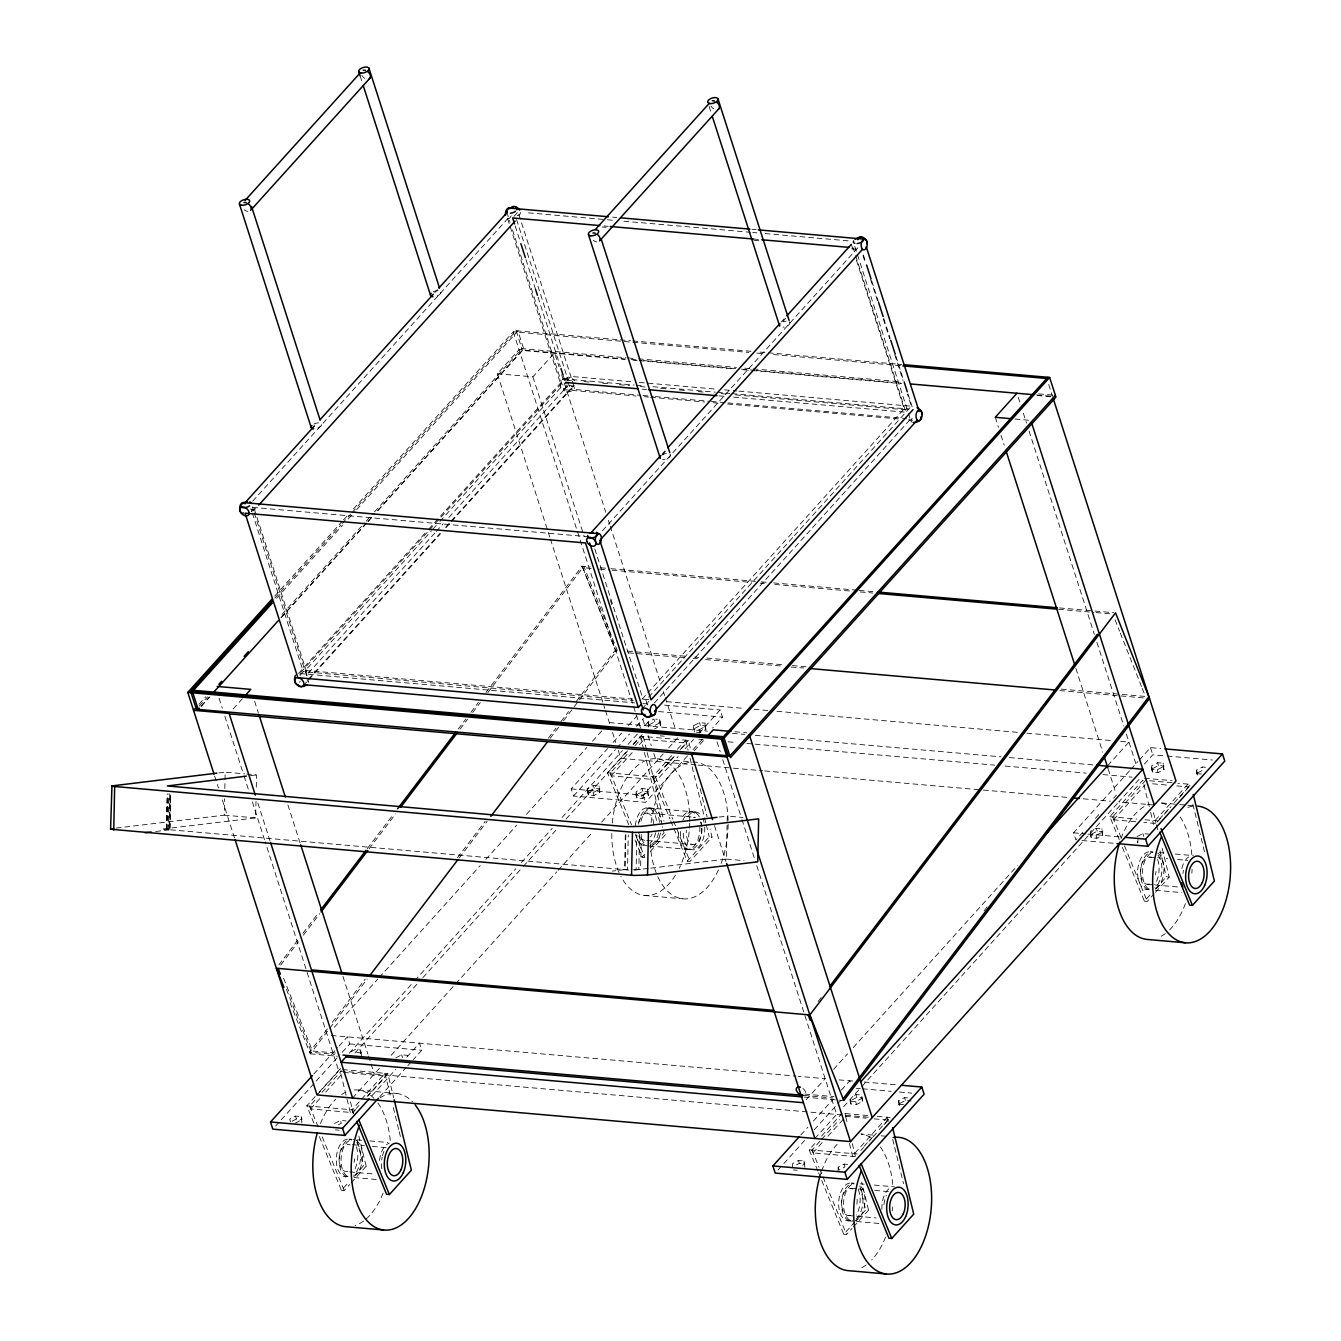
<?xml version="1.0" encoding="UTF-8"?>
<svg xmlns="http://www.w3.org/2000/svg" width="1341" height="1341" viewBox="0 0 1341 1341"><rect width="100%" height="100%" fill="white"/><g stroke="black" fill="none" stroke-linecap="round" stroke-linejoin="round"><path stroke-width="0.75" stroke-dasharray="5 3.75" d="M628.778 869.991L167.491 829.543L166.435 828.973L167.172 794.157M166.586 829.274L167.323 794.459M166.435 828.973L167.793 793.855M167.491 829.543L168.228 794.727M167.055 828.671L168.413 828.369L169.134 793.554M169.821 794.962L169.1 829.777L161.725 829.124L255.645 817.909L255.98 801.532M170.29 795.012L169.569 829.811L155.321 831.521M169.921 828.168L170.558 795.397L169.921 828.168L168.413 828.369M116.131 828.084L224.265 815.16L224.601 798.783M224.819 788.542L225.171 772.165L244.783 773.874M256.282 787.201L256.55 774.914L246.744 774.042M625.325 834.823L624.604 869.638L612.384 871.097M625.828 834.856L625.107 869.672L627.521 869.806L628.259 834.99M633.237 869.823L636.137 869.706L636.874 834.89M636.137 869.706L638.819 869.521L639.556 834.705M641.266 834.521L640.596 869.354L638.819 869.521M650.804 868.13L726.369 859.095L727.275 816.099L742.964 817.474M301.893 1123.004L301.138 1116.6L295.489 1116.114L289.69 1119.165L290.595 1122.015M360.561 1053.59L360.729 1050.037L355.08 1049.55L349.28 1052.601M361.483 1056.423L360.729 1050.037M587.442 792.112L587.609 788.558L593.409 785.491L599.058 785.994L599.813 792.38L593.996 795.448L588.364 794.945L587.442 792.112L593.091 792.598L598.891 789.547L599.058 785.994M588.364 794.945L587.609 788.558M636.003 795.163L636.17 791.609L641.97 788.558L647.619 789.044L648.374 795.448L642.557 798.498L636.908 798.012L636.003 795.163L641.652 795.666L647.452 792.598L647.619 789.044M636.908 798.012L636.17 791.609M648.122 722.061L648.876 728.465L648.122 722.061L653.922 719.011L654.844 721.844L660.493 722.346L660.325 725.9L654.525 728.951M660.325 725.9L659.571 719.497L655.816 719.178M693.666 725.665L693.498 729.219L699.147 729.722L704.947 726.654L705.115 723.117L699.466 722.615L693.666 725.665L694.403 732.069M696.297 732.236L700.052 732.555L705.869 729.504L705.115 723.117M792.514 1167.123L792.682 1163.569L798.482 1160.501L804.131 1161.004L804.885 1167.391M804.131 1161.004L803.963 1164.558L801.063 1166.083M838.058 1170.727L838.209 1167.173L844.009 1164.105L847.78 1164.441M850.915 1104.012L850.177 1097.625L850.915 1104.012L856.564 1104.515L862.38 1101.447L862.531 1097.893L856.882 1097.407L851.082 1100.458M862.38 1101.447L861.626 1095.061L855.977 1094.558L851.619 1096.854M898.721 1100.676L899.476 1107.079L898.721 1100.676L904.538 1097.625L908.293 1097.961M1090.334 834.923L1090.484 831.37L1096.301 828.319L1101.95 828.805L1102.704 835.192L1096.888 838.259L1091.239 837.756L1090.334 834.923L1095.983 835.409L1101.782 832.359L1101.95 828.805M1091.239 837.756L1090.484 831.37M1137.973 839.466L1137.805 843.02L1136.9 840.187M1151.584 769.315L1151.735 765.761L1157.551 762.694L1163.2 763.197L1163.954 769.583L1158.138 772.651L1152.489 772.148L1151.584 769.315L1157.233 769.801L1163.033 766.75L1163.2 763.197M1152.489 772.148L1151.735 765.761M1196.641 770.069L1197.396 776.456L1196.641 770.069L1202.458 767.002L1206.213 767.337M278.878 964.933L297.836 940.007M302.882 933.37L318.052 913.422M367.317 848.618L392.578 815.395M458.27 728.984L465.847 719.027M470.892 712.373L478.469 702.399M486.062 692.442L582.061 566.153L590.107 566.857M280.655 965.084L298.339 941.835M303.401 935.18L319.829 913.573M369.093 848.786L395.612 813.886M460.047 729.152L467.623 719.178M472.669 712.524L480.262 702.567M487.839 692.593L583.838 566.304L617.128 650.234L562.952 721.542M327.321 1028.916L309.637 1052.182L334.647 1054.361M332.384 1022.278L365.221 979.064M457.449 857.771L485.241 821.228M548.402 738.137L555.979 728.18M561.024 721.525L568.601 711.551M576.194 701.594L615.351 650.083L617.128 650.234M289.974 1002.582L310.307 1053.858L367.149 979.081M459.225 857.938L487.169 821.245M550.179 738.304L559.013 726.671M818.161 1001.492L821.966 996.497M984.093 910.941L987.881 905.963M434.685 292.69L437.484 289.606M252.661 501.216L507.652 218.717L511.206 219.036M513.972 216.454L518.045 211.945L574.334 387.264M251.454 511.793L257.053 505.591M251.002 509.446L254.555 509.748L257.355 506.647M274.771 596.041L342.123 521.431M343.531 519.872L347.738 515.212M353.353 508.993L513.285 331.797L748.764 352.415M274.838 598.103L340.782 525.052M342.173 523.493L350.604 514.173M351.996 512.614L516.151 330.758L618.067 339.675M276.615 598.254L342.558 525.203M348.174 518.984L355.181 511.223M356.589 509.664L517.928 330.909L523.677 348.794L376.352 512.011M198.954 704.293L205.743 696.784M549.793 537.138L497.327 373.737L519.034 349.699L628.996 359.321M199.206 706.154L207.62 696.817M281.979 614.446L364.752 522.739M366.16 521.18L373.184 513.402M374.575 511.86L521.9 348.643L626.096 357.762M200.982 706.305L209.397 696.985M280.956 617.698L366.546 522.889M367.937 521.331L374.96 513.569M201.184 706.389L209.598 697.052M281.157 617.782L366.73 522.973M368.138 521.414L372.345 516.754M377.961 510.535L522.47 350.437L624.588 359.371M233.166 708.903L242.671 698.393M497.327 373.737L532.897 376.838L554.604 352.8L559.08 366.747M298.473 673.45L427.36 530.667M428.768 529.108L560.454 383.208L567.578 383.828M300.736 672.511L427.98 531.539M429.371 529.997L566.388 378.196M300.585 674.657L303.301 671.657L633.388 700.538M307.123 675.78L305.413 670.416L431.5 530.734M432.892 529.175L438.507 522.973M439.898 521.414L563.186 384.833M566.79 380.928L570.864 376.419L631.058 381.699M434.853 532.997L307.357 674.238L254.555 509.748M436.261 531.438L443.268 523.677M448.866 517.475L567.947 385.538M308.279 679.367L439.965 533.467M445.581 527.264L449.771 522.604M451.179 521.046L570.26 389.108L640.847 395.293M303.468 685.569L307.659 680.926M309.05 679.384L440.485 533.768M446.084 527.583L450.274 522.923M451.666 521.381L574.702 385.068M662.203 453.929L665.002 450.811M781.283 321.991L784.083 318.89M662.605 454.7L665.404 451.615M782.859 321.488L785.642 318.387M602.444 530.751L858.827 246.71M334.261 1027.323L377.76 979.131M379.168 977.572L480.212 865.615M485.828 859.397L516.704 825.201M526.527 814.305L586.872 747.457M592.487 741.238L602.31 730.342M642.155 699.114L646.362 694.454M647.77 692.911L904.136 408.871L856.43 260.238M648.692 697.102L682.301 659.856M683.709 658.314L699.114 641.233M700.522 639.674L717.334 621.051M718.742 619.508L776.171 555.861M777.579 554.319L792.984 537.238M794.392 535.679L811.204 517.056M812.596 515.514L870.041 451.867M871.449 450.325L911.344 406.222L907.522 394.321M641.903 709.037L648.893 701.293M313.878 1073.957L337.647 1047.623M339.055 1046.081L347.436 1036.777L349.733 1043.935L341.352 1053.238M687.48 755.855L645.524 802.337L573.512 796.034L571.199 788.877L607.557 748.596M613.155 742.394L621.537 733.108M628.527 725.364L636.925 716.06M654.358 702.952L910.74 418.912M275.626 1126.038L279.816 1121.394M281.224 1119.836L314.783 1082.673M316.174 1081.114L339.944 1054.78M573.512 796.034L615.452 749.552M616.843 748.01L629.432 734.063M636.422 726.319L643.412 718.575M349.247 1053.238L413.33 982.232M414.738 980.69L515.782 868.733M521.398 862.514L552.274 828.302M562.097 817.423L622.442 750.558M628.057 744.339L637.88 733.46M644.904 725.682L650.318 719.681M313.878 1123.121L306.804 1105.839L317.8 1093.669M319.175 1092.161L339.759 1069.33L351.074 1115.645M628.694 824.581L607.473 772.734L626.7 751.429M633.572 743.819L640.445 736.226L688.453 740.416L690.414 748.479M317.029 1094.927L340.882 1068.492M354.912 1052.953L417.319 983.808M422.935 977.589L521.867 867.979M523.258 866.437L558.342 827.565M566.086 818.999L627.605 750.843M633.019 744.825L642.523 734.315M355.667 1109.594L352.918 1112.644L310.542 1108.94L309.637 1106.09L316.493 1098.48M321.991 1092.395L341.217 1071.107M674.188 756.71L653.587 779.523L611.211 775.819L610.306 772.986L629.532 751.681M635.031 745.596L643.261 736.46L644.166 739.31L638.685 745.395M310.542 1108.94L320.164 1098.279M325.645 1092.194L342.123 1073.94M611.211 775.819L633.187 751.48M352.582 1098.028L379.905 1067.771M391.136 1055.333L454.281 985.367M455.689 983.808L556.733 871.851M558.141 870.309L593.225 831.437M601.656 822.1L663.175 753.944M668.589 747.943L678.093 737.416M352.918 1112.644L351.996 1109.795L360.243 1100.676M361.617 1099.151L384.968 1073.286L385.873 1076.119L368.021 1095.899M653.587 779.523L652.681 776.69L671.891 755.385M677.389 749.301L685.637 740.182L686.542 743.015L681.044 749.099M356.203 1108.521L358.952 1105.487M367.183 1096.351L387.784 1073.538L393.684 1097.692M607.473 772.734L655.498 776.942L674.724 755.637M680.222 749.552L688.453 740.416M371.926 1095.748L395.696 1069.414M406.876 1057.026L419.465 1043.08L421.761 1050.238L413.363 1059.541M571.199 788.877L643.227 795.179L678.194 756.441M685.184 748.697L693.565 739.411M699.164 733.209L720.134 709.976L722.43 717.133L712.641 727.979M379.805 1096.72L406.373 1067.285M407.781 1065.726L411.972 1061.083M693.062 749.653L702.852 738.824M694.169 750.859L703.656 740.349M319.376 1136.565L341.385 1190.322L348.241 1182.728M353.739 1176.644L363.344 1165.983L366.177 1166.234L358.801 1136.028M634.98 839.935L642.054 857.217L644.803 854.167M650.284 848.082L664.03 832.878L662.555 826.827M341.385 1190.322L344.201 1190.573L349.699 1184.489M351.074 1182.963L366.177 1166.234M650.368 851.384L666.846 833.13M673.886 828.537L687.246 861.173L709.221 836.834L712.037 837.069L710.076 829.023M687.246 861.173L690.062 861.425L712.037 837.069M806.176 1099.704L825.151 1078.667L798.079 1076.303M833.582 1069.347L847.613 1053.791M853.228 1047.572L1017.433 865.649M800.862 1134.955L807.852 1127.211M813.451 1121.009L833.012 1099.335M841.41 1090.032L849.792 1080.745L850.948 1084.316M1082.858 832.241L1075.868 839.986L1073.571 832.828L1129.491 770.874M1130.899 769.315L1137.889 761.571M1139.28 760.029L1150.477 747.624L1160.753 748.529M777.998 1170.006L804.55 1140.571M814.339 1129.725L840.908 1100.291M1095.446 818.295L1099.637 813.652M1113.617 798.163L1116.416 795.062M1144.376 764.085L1152.774 754.782L1165.111 755.871M814.942 1138.492L836.65 1114.455L755.385 861.358M843.657 1106.677L860.503 1088.02M861.911 1086.461L1117.338 803.477M1139.079 779.389L1118.746 801.918L1154.299 805.036M817.809 1170.928L809.176 1149.807L816.032 1142.197M821.53 1136.112L842.131 1113.281M1119.266 839.734L1109.845 816.686L1142.8 780.177L1150.176 810.383M884.105 1124.646L888.228 1120.087L887.323 1117.237L854.368 1153.763L855.273 1156.596L812.897 1152.891L811.992 1150.058L820.239 1140.923M821.597 1139.397L839.449 1119.618M1135.777 821.715L1113.583 819.787L1112.661 816.937L1145.616 780.428M812.897 1152.891L822.519 1142.247M828.017 1136.162L845.869 1116.382L866.035 1118.143M1113.583 819.787L1145.164 784.787M864.057 1146.404L872.287 1137.269M879.16 1129.658L888.765 1119.014M1159.227 819.368L1168.849 808.724M1174.33 802.639L1185.327 790.469M1186.701 788.944L1190.808 784.384L1177.901 783.245M860.771 1150.511L863.52 1147.477M869.002 1141.392L871.751 1138.341M873.125 1136.816L877.249 1132.257M1157.317 821.966L1162.815 815.881M1164.189 814.356L1171.045 806.746M1179.292 797.627L1188.897 786.966L1187.992 784.133L1155.037 820.642L1155.942 823.491L1143.839 822.435M821.748 1180.533L843.74 1234.29L854.72 1222.12M856.094 1220.595L865.716 1209.951L868.532 1210.185L861.66 1182.008M1122.417 847.411L1144.409 901.169L1149.908 895.084M1155.406 888.999L1166.385 876.83L1169.201 877.081L1161.842 846.875M843.74 1234.29L846.557 1234.541L852.055 1228.457M853.429 1226.931L868.532 1210.185M1144.409 901.169L1147.242 901.42L1154.098 893.81M1155.473 892.301L1169.201 877.081M649.027 724.911L654.844 721.844M659.42 723.05L653.603 726.118L647.954 725.615M694.571 728.515L700.371 725.447L706.02 725.95M588.515 791.391L594.331 788.34L599.963 788.826M637.076 794.459L642.875 791.391L648.524 791.894M395.846 1057.865L401.646 1054.814L407.295 1055.3L408.2 1058.15M292.053 1121.244L296.411 1118.947L302.06 1119.45L301.138 1116.6M295.171 1123.222L300.987 1120.154M334.596 1123.473L340.396 1120.422L346.045 1120.908M338.401 1124.797L341.301 1123.255L340.396 1120.422M1152.657 768.594L1158.456 765.543L1164.105 766.029M1197.563 772.902L1203.363 769.851L1202.458 767.002M1091.406 834.203L1097.206 831.152L1102.855 831.655M1137.067 836.633L1142.867 833.582L1148.516 834.068M850.01 1101.179L855.659 1101.665L861.458 1098.614M899.643 1103.526L905.443 1100.458L911.092 1100.961M796.487 1164.876L799.387 1163.351L805.036 1163.837M218.918 772.902L225.171 772.165M250.415 775.634L256.55 774.914M719.094 817.071L727.275 816.099M634.477 870.074L648.759 868.365M612.653 217.125L616.81 217.493M751.999 229.328L756.156 229.68M528.421 212.85L605.244 219.572M607.322 219.756L615.62 220.477M623.934 221.198L750.574 232.295M752.653 232.462L756.793 232.831M765.108 233.552L814.926 237.927M817.004 238.095L850.228 241.011M603.97 225.942L608.127 226.311M753.441 239.016L761.755 239.754M602.025 226.964L606.182 227.333M753.86 240.257L760.096 240.793M851.602 248.806L857.838 249.359M620.162 339.86L630.588 340.765M632.684 340.949L751.597 351.359M759.945 352.08L766.197 352.633M768.292 352.817L901.822 364.501M756.777 353.102L763.364 353.689M773.472 354.56L902.811 365.892M627.99 357.93L636.506 358.667M638.417 358.835L736.544 367.434M744.825 368.155L751.128 368.708M753.173 368.876L901.303 381.85M1038.705 393.868L1053.607 395.176M631.075 359.489L641.518 360.411M643.596 360.595L739.562 368.993M741.657 369.177L754.178 370.267M756.257 370.451L902.309 383.224M1036.71 394.992L1050.539 396.198M632.918 360.092L637.092 360.461M639.171 360.645L735.036 369.026M743.367 369.764L901.739 383.627M1037.196 395.478L1051.78 396.752M639.372 382.42L716.178 389.141M724.492 389.862L736.947 390.952M739.025 391.136L911.344 406.222M563.505 378.866L634.226 385.051M636.305 385.236L644.619 385.973M652.933 386.694L715.34 392.159M717.418 392.343L729.89 393.433M731.968 393.617L908.762 409.072M1015.003 419.029L1028.849 420.236M567.394 380.174L571.551 380.542M584.005 381.632L590.224 382.168M602.679 383.258L608.915 383.811M619.291 384.716L629.667 385.621M640.059 386.526L646.278 387.08M660.811 388.354L667.047 388.89M679.501 389.98L685.72 390.533M698.192 391.622L704.411 392.159M721.022 393.617L727.241 394.153M735.555 394.891L907.874 409.96M642.255 389.158L646.396 389.51M719.061 395.88L725.297 396.416M733.594 397.154L905.913 412.223L853.094 247.75M642.926 395.478L653.302 396.383M655.38 396.567L709.355 401.294M711.434 401.462L725.967 402.736M728.046 402.92L906.583 418.543M563.287 389.628L636.07 395.997M644.401 396.718L648.558 397.087M650.636 397.271L704.712 401.998M713.026 402.719L719.262 403.272M727.593 403.993L900.213 419.096M908.544 419.834L912.701 420.202M588.883 536.786L250.482 507.183L251.756 511.139M600.533 567.763L608.881 568.5M610.96 568.685L759.09 581.642M761.185 581.826L771.611 582.732M773.707 582.916L857.15 590.224M859.246 590.409L873.846 591.683M1059.524 607.926L1092.915 610.859M1094.994 611.043L1113.768 612.686M591.163 568.383L582.815 567.645L616.106 651.575M599.511 569.104L609.954 570.026M612.032 570.21L751.815 582.43M760.163 583.167L764.336 583.536M774.763 584.441L851.954 591.197M860.302 591.934L872.823 593.024M1058.502 609.267L1093.971 612.384M1096.066 612.552L1112.745 614.027M627.554 651.139L686.206 656.285M694.537 657.006L698.711 657.375M706.841 658.079L784.15 664.851M792.38 665.572L807.064 666.863M1061.318 689.106L1147.058 696.599M628.527 652.849L684.782 657.777M693.113 658.498L697.471 658.699M705.617 659.604L783.01 666.175M791.073 667.08L803.879 668.002M1059.893 690.598L1145.331 698.074M643.931 699.264L649.279 699.734M666.594 701.645L743.652 708.383M754.078 709.305L768.644 710.579M776.975 711.3L1018.573 732.437M1026.904 733.175L1112.292 740.651M1120.623 741.372L1128.954 742.093L1107.247 766.147L1116.181 793.973M305.413 670.416L633.421 699.13M664.566 705.115L720.134 709.976M299.764 673.551L634.628 702.852M642.942 703.572L649.178 704.126M658.632 711.551L722.43 717.133M1167.173 756.039L1212.448 760.012M734.885 731.733L746.753 732.773M1196.49 773.623L1202.123 774.109M609.334 722.564L707.378 731.147M732.37 733.343L744.875 734.432M755.285 735.337L1001.04 756.844M1009.371 757.581L1092.68 764.873M660.308 735.874L664.248 736.209M698.912 739.243L703.07 739.612M728.062 741.791L736.393 742.528M746.82 743.434L753.055 743.987M755.151 744.171L994.653 765.124M1005.063 766.029L1086.294 773.137M1102.956 774.595L1132.106 777.143M1144.393 778.233L1172.051 780.646M1149.656 780.78L1175.889 783.077M644.166 739.31L686.542 743.015M1152.59 783.798L1166.704 785.038M1176.795 785.91L1188.897 786.966M657.107 758.822L691.453 761.822M1161.608 802.957L1177.767 804.382M1179.795 804.55L1185.863 805.086M1187.875 805.254L1193.943 805.79M695.962 764.923L620.816 758.352L618.268 750.373M698.041 765.108L731.365 768.024M733.443 768.209L762.61 770.757M764.688 770.941L981.277 789.899M983.372 790.067L1068.76 797.543M1083.327 798.817L1110.415 801.197M1109.845 816.686L1136.883 819.066M1144.946 819.77L1157.853 820.893M1073.571 832.828L1085.908 833.901M1087.97 834.085L1120.892 836.968M1082.036 840.522L1114.958 843.405M647.753 807.869L695.761 812.076M1150.109 851.82L1152.925 852.071A18.925 10.661 -85 0 0 1140.571 869.806A18.925 10.661 -85 0 0 1149.421 889.77L1146.605 889.519M1159.026 852.608L1165.078 853.127M1175.185 854.016L1193.373 855.608M638.919 822.419A13.661 7.711 -85 0 1 647.267 813.099L695.275 817.306A13.661 7.711 -85 0 0 693.247 817.557M1149.623 857.067L1155.624 857.586M1157.618 857.754L1167.625 858.642M1177.633 859.514L1187.64 860.386M646.731 840.489L692.744 844.528M1147.091 884.272L1153.092 884.809M1155.087 884.976L1179.091 887.088M648.994 845.97L692.258 849.758M1155.506 890.29L1181.79 892.586M224.265 815.16L255.645 817.909M726.369 859.095L744.02 860.654M642.054 857.217L644.87 857.469L635.45 834.42M644.384 895.436L682.77 898.805M331.193 1035.453L796.001 1076.119M838.98 1079.891L853.915 1081.097M864.207 1082.003L897.129 1084.886M349.733 1043.935L421.761 1050.238M856.212 1088.255L860.319 1088.624M862.38 1088.791L891.195 1091.323M899.425 1092.043L911.779 1093.116M361.634 1052.886L355.985 1052.383L355.08 1049.55M335.384 1053.003L312.436 1050.992L282.934 976.6M804.818 1094.088L834.018 1096.636M803.795 1095.413L832.996 1097.977M898.571 1104.23L904.22 1104.733M310.307 1053.858L337.396 1056.222M804.198 1097.072L843.791 1100.542M342.592 1069.582L387.784 1073.538M846.909 1121.596L844.947 1113.533L869.169 1115.662M877.232 1116.366L890.139 1117.489M868.264 1117.221L338.72 1070.889L265.149 841.712M343.497 1072.414L385.873 1076.119M874.114 1118.847L888.228 1120.087M358.433 1090.065L396.819 1093.418M873.041 1135.089L860.905 1134.033A68.609 38.671 -85 0 1 870.627 1137.537M881.121 1135.81L887.172 1136.33M306.804 1105.839L354.829 1110.046M809.176 1149.807L857.184 1153.998M335.334 1129.876L339.105 1130.195M793.419 1169.955L797.191 1170.291M348.861 1139.096L351.694 1139.347A18.925 10.661 -85 0 0 339.256 1156.914A18.925 10.661 -85 0 0 348.023 1177.012L345.19 1176.761M357.661 1139.867L361.701 1140.219M369.781 1140.923L387.968 1142.515M851.217 1183.047L854.049 1183.298A18.925 10.661 -85 0 0 841.477 1203.346A18.925 10.661 -85 0 0 853.178 1220.645M860.134 1183.835L864.174 1184.187M874.282 1185.075L894.497 1186.835M352.348 1144.678L364.366 1145.717M372.362 1146.421L386.359 1147.645M850.714 1188.277L856.715 1188.813M858.726 1188.981L864.727 1189.501M874.718 1190.389L888.731 1191.613M349.699 1171.883L375.715 1174.163M848.065 1215.482L876.075 1217.946M353.99 1177.532L376.218 1179.477M847.562 1220.729L852.423 1221.148M856.48 1221.5L880.719 1223.629M1112.661 816.937L1121.311 838.058M1124.445 845.735L1147.242 901.42M811.992 1150.058L819.066 1167.324M819.854 1169.251L822.201 1175.018M822.988 1176.929L846.557 1234.541M818.597 1172.839L820.96 1178.605M655.498 776.942L672.78 819.183M673.568 821.094L690.062 861.425M652.681 776.69L669.964 818.932M670.751 820.843L673.098 826.609M610.306 772.986L631.51 824.816M351.996 1109.795L353.571 1113.633M309.637 1106.09L319.057 1129.139M322.209 1136.816L344.201 1190.573M1115.025 619.743L1119.567 631.192M1120.322 633.086L1141.493 686.508M1142.247 688.402L1144.527 694.135M582.061 566.153L616.022 651.76M286.454 989.39L311.414 1052.333M1048.696 384.448L1052.534 396.416M1163.033 766.75L1163.954 769.583M1157.551 762.694L1158.456 765.543M1150.477 747.624L1152.774 754.782M1157.233 769.801L1158.138 772.651M1018.238 397.238L1020.149 403.222M1023.351 413.196L1026.552 423.153M1029.1 431.131L1094.373 634.394M1096.938 642.373L1123.808 726.068M1126.356 734.03L1136.615 765.946M1142.867 833.582L1143.772 836.415M995.257 417.302L998.458 427.259M1001.006 435.238L1004.208 445.195M1075.868 668.405L1102.738 752.1M1101.782 832.359L1102.704 835.192M1096.301 828.319L1097.206 831.152M1095.983 835.409L1096.888 838.259M863.403 255.075L865.951 263.004M871.684 280.839L878.673 302.63M883.769 318.488L890.122 338.301M895.855 356.136L903.499 379.922M907.941 393.785L912.4 407.664M862.984 255.611L865.532 263.54M870.611 279.381L877.617 301.189M883.333 319.024L889.703 338.837M894.799 354.695L903.063 380.458M854.82 246.375L907.79 411.352M908.427 413.346L910.975 421.292M851.334 244.38L853.882 252.309M709.087 106.408L710.998 112.342M904.538 1097.625L905.443 1100.458M855.977 1094.558L856.882 1097.407M855.659 1101.665L856.564 1104.515M844.947 1113.533L845.869 1116.382M716.999 741.791L720.201 751.748M722.749 759.727L741.305 817.524M741.942 819.502L754.748 859.363M704.947 726.654L705.869 729.504M844.009 1164.105L844.931 1166.955L839.114 1170.006L838.209 1167.173M699.466 722.615L700.371 725.447M699.147 729.722L700.052 732.555M714.485 825.62L726.001 861.492M516.536 219.505L568.081 380.023M567.964 381.967L570.26 389.108M515.162 225.875L520.258 241.732M525.99 259.567L535.528 289.287M538.076 297.216L560.337 366.579M562.885 374.508L564.796 380.458M561.644 374.726L605.78 512.228M608.345 520.207L609.619 524.18M610.256 526.175L660.811 683.608M663.376 691.587L664.65 695.577M665.287 697.571L675.529 729.47M506.781 212.062L509.966 222.003M512.513 229.948L564.209 390.952M507.652 218.717L509.563 224.668M510.2 226.646L560.454 383.208M659.571 719.497L660.493 722.346M798.482 1160.501L799.387 1163.351M645.876 700.22L647.602 705.584M594.784 548.855L643.127 699.466M610.339 600.03L612.25 605.981M532.897 376.838L584.089 536.266M642.942 719.614L645.507 727.576M648.072 735.555L651.273 745.562M653.821 753.491L656.386 761.47M516.151 330.758L522.47 350.437M513.285 331.797L641.886 732.32M647.452 792.598L648.374 795.448M641.97 788.558L642.875 791.391M643.227 795.179L645.524 802.337M641.652 795.666L642.557 798.498M550.447 539.132L604.825 708.534M605.462 710.529L609.937 724.475M612.502 732.437L615.72 742.445M598.891 789.547L599.813 792.38M593.409 785.491L594.331 788.34M593.091 792.598L593.996 795.448M360.109 75.867L362.003 81.801M252.359 506.831L253.633 510.82M254.27 512.798L308.514 681.764M252.393 513.117L303.301 671.657M401.646 1054.814L402.551 1057.647M254.639 701.326L258.478 713.295M287.913 804.952L300.066 842.818M342.944 976.349L367.903 1054.11M368.54 1056.105L370.468 1062.072M371.105 1064.05L374.29 1073.99M257.891 803.091L270.044 840.958M219.069 698.225L222.271 708.182M224.835 716.161L243.391 773.941M244.028 775.936L249.141 791.877M252.343 801.851L264.495 839.717M214.644 776.07L218.499 788.055M222.321 799.974L234.491 837.874M295.489 1116.114L296.411 1118.947M1192.903 804.265L1205.19 854.603M1153.478 812.646L1155.942 822.704M1156.428 824.732L1157.903 830.766M1150.662 812.395L1153.612 824.48M1159.999 850.663L1166.385 876.83M887.323 1117.237L888.295 1121.277M892.72 1139.397L894.196 1145.432M894.698 1147.443L903.532 1183.701M852.323 1143.739L855.273 1155.825M849.49 1143.487L853.429 1159.596M859.816 1185.779L865.716 1209.951M700.253 788.743L707.126 816.937M685.637 740.182L688.084 750.239M690.062 758.302L705.785 822.737M706.271 824.749L709.221 836.834M643.261 736.46L646.697 750.558M647.2 752.569L663.896 821.044M640.445 736.226L643.881 750.323M644.367 752.335L662.052 824.816M384.968 1073.286L390.851 1097.458M393.315 1107.515L398.713 1129.675M399.216 1131.687L400.691 1137.721M350.454 1101.799L353.404 1113.885M356.957 1139.816L363.344 1165.983M802.924 1088.439A5.398 3.336 37.3 0 1 804.617 1094.96M789.246 321.806A5.398 2.665 -17.8 0 1 788.726 324.991A5.398 2.665 -17.8 0 1 783.211 327.204M783.446 321.806A5.398 2.665 -17.8 0 1 786.144 321.203M313.844 424.058A5.398 2.665 -17.8 0 1 321.404 424.041A5.398 2.665 -17.8 0 1 316.208 428.684M713.848 108.906A5.398 3.57 42.1 0 1 710.898 106.006M596.913 241.916A5.398 3.57 42.1 0 1 593.342 240.324M669.897 454.029A5.398 2.665 -17.8 0 1 668.924 457.583A5.398 2.665 -17.8 0 1 662.622 459.443M661.733 455.286A5.398 2.665 -17.8 0 1 666.795 453.426M364.853 78.365A5.398 3.57 42.1 0 1 361.919 75.465M247.917 211.375A5.398 3.57 42.1 0 1 244.364 209.799M566.321 385.286A5.398 3.051 -85 0 1 561.996 389.276A5.398 3.051 -85 0 1 560.94 381.464A5.398 3.051 -85 0 1 565.634 380.19M511.139 215.767A5.398 3.051 -85 0 1 506.295 217.46M520.409 212.465A5.398 3.57 42.1 0 1 514.776 214.61M574.015 385.688A5.398 3.57 42.1 0 1 569.573 385.303M565.885 380.09A5.398 3.57 42.1 0 1 569.12 377.156A5.398 3.57 42.1 0 1 574.468 380.844M912.266 422.247A5.398 2.665 -17.8 0 1 913.539 417.604M307.223 680.809A5.398 2.665 -17.8 0 1 308.665 682.435M299.814 674.691A5.398 3.051 -85 0 1 300.283 675.747M300.166 681.111A5.398 3.051 -85 0 1 299.663 682.284M433.193 291.835A5.398 2.665 -17.8 0 1 440.753 291.818A5.398 2.665 -17.8 0 1 435.557 296.462M682.871 820.273A18.925 10.661 -85 0 1 699.935 818.127M701.242 822.217A18.925 10.661 -85 0 1 701.879 826.861M701.93 828.487A18.925 10.661 -85 0 1 690.833 849.49A18.925 10.661 -85 0 1 680.457 831.185M687.749 816.803A18.925 10.661 -85 0 1 700.84 815.144M702.751 818.379A18.925 10.661 -85 0 1 704.075 822.452M704.712 827.112A18.925 10.661 -85 0 1 693.649 849.741A18.925 10.661 -85 0 1 683.407 829.794M640.948 821.178A18.925 10.661 -85 0 1 652.028 808.254A18.925 10.661 -85 0 1 661.314 821.731M660.543 833.079A18.925 10.661 -85 0 1 651.793 845.618M643.915 842.886A18.925 10.661 -85 0 1 640.68 835.577M638.4 824.212A18.925 10.661 -85 0 1 649.631 808.087A18.925 10.661 -85 0 1 659.521 823.156M658.615 832.912A18.925 10.661 -85 0 1 649.865 845.45M647.066 845.802A18.925 10.661 -85 0 1 638.752 835.409M635.383 825.603A18.925 10.661 -85 0 1 646.345 807.885A18.925 10.661 -85 0 1 656.688 822.905M655.783 832.66A18.925 10.661 -85 0 1 649.782 843.59M644.233 845.551A18.925 10.661 -85 0 1 635.919 835.175M651.106 822.502A68.609 38.671 -85 0 1 705.752 765.879A68.609 38.671 -85 0 1 719.966 866.487M718.441 869.974A68.609 38.671 -85 0 1 677.205 897.464A68.609 38.671 -85 0 1 650.351 844.26M612.284 823.089A68.609 38.671 -85 0 1 654.291 758.704A68.609 38.671 -85 0 1 689.71 821.228M689.676 823.223A68.609 38.671 -85 0 1 679.183 868.432M675.445 875.22A68.609 38.671 -85 0 1 620.833 876.26M619.056 872.572A68.609 38.671 -85 0 1 611.764 833.029M682.871 816.367A18.925 10.661 -85 0 1 695.962 814.725M699.834 826.693A18.925 10.661 -85 0 1 689.24 849.239A18.925 10.661 -85 0 1 678.412 831.018M700.32 821.865A13.661 7.711 -85 0 1 701.276 824.799M701.729 828.168A13.661 7.711 -85 0 1 693.75 844.512A13.661 7.711 -85 0 1 686.341 830.113M647.267 813.099A13.661 7.711 -85 0 1 653.721 823.961M651.994 834.219A13.661 7.711 -85 0 1 650.519 836.901M644.719 840.321A13.661 7.711 -85 0 1 638.718 832.811M356.287 1140.47A18.925 10.661 -85 0 1 362.523 1157.132A18.925 10.661 -85 0 1 355.482 1175.286M347.269 1176.208A18.925 10.661 -85 0 1 341.519 1154.635A18.925 10.661 -85 0 1 353.622 1139.515M356.74 1142.498A18.925 10.661 -85 0 1 353.571 1175.118M348.006 1176.443A18.925 10.661 -85 0 1 336.44 1156.68A18.925 10.661 -85 0 1 351.543 1140.051M356.32 1146.773A18.925 10.661 -85 0 1 353.974 1170.995M381.85 1168.715A18.925 10.661 -85 0 1 382.101 1157.367M382.47 1155.791A18.925 10.661 -85 0 1 383.962 1151.383M379.956 1097.91A68.609 38.671 -85 0 1 412.441 1101.749M354.376 1089.965A68.609 38.671 -85 0 1 374.038 1098.396M377.827 1102.939A68.609 38.671 -85 0 1 390.332 1141.208M383.107 1193.071A68.609 38.671 -85 0 1 365.221 1219.757M363.629 1220.997A68.609 38.671 -85 0 1 355.298 1225.473M320.449 1123.624A68.609 38.671 -85 0 1 335.652 1099.352M341.569 1094.541A68.609 38.671 -85 0 1 348.258 1091.222M347.738 1171.296A13.661 7.711 -85 0 1 339.374 1157.015A13.661 7.711 -85 0 1 350.286 1145.03M354.678 1158.842A13.661 7.711 -85 0 1 354.074 1162.329M379.57 1160.451A18.925 10.661 -85 0 1 389.208 1143.186M861.006 1189.702A18.925 10.661 -85 0 1 855.927 1219.07M850.362 1220.411A18.925 10.661 -85 0 1 838.795 1200.631A18.925 10.661 -85 0 1 853.899 1184.019M858.173 1189.45A18.925 10.661 -85 0 1 856.329 1214.963M881.942 1209.331A18.925 10.661 -85 0 1 888.949 1188.729M883.987 1204.587A18.925 10.661 -85 0 1 886.317 1195.334M880.316 1146.907A68.609 38.671 -85 0 1 892.972 1187.103M892.67 1206.866A68.609 38.671 -85 0 1 892.218 1210.806M885.596 1237.039A68.609 38.671 -85 0 1 871.717 1259.953M866.118 1264.965A68.609 38.671 -85 0 1 859.464 1268.804M819.887 1176.526A68.609 38.671 -85 0 1 821.027 1172.872M821.631 1171.079A68.609 38.671 -85 0 1 838.125 1143.32M861.157 1186.634A18.925 10.661 -85 0 1 864.526 1206.012A18.925 10.661 -85 0 1 855.24 1220.83M849.758 1220.176A18.925 10.661 -85 0 1 843.673 1201.05A18.925 10.661 -85 0 1 853.295 1183.785M850.093 1215.264A13.661 7.711 -85 0 1 841.746 1200.983A13.661 7.711 -85 0 1 852.658 1188.981M857.134 1199.24A13.661 7.711 -85 0 1 856.446 1206.28M1158.004 855.156A18.925 10.661 -85 0 1 1154.953 887.792M1181.823 868.499A18.925 10.661 -85 0 1 1190.573 855.96M1161.574 803.091A68.609 38.671 -85 0 1 1169.318 806.159M1180.13 816.92A68.609 38.671 -85 0 1 1192.015 857.318M1192.082 869.186A68.609 38.671 -85 0 1 1191.847 873.175M1185.377 903.65A68.609 38.671 -85 0 1 1169.62 929.833M1165.346 933.554A68.609 38.671 -85 0 1 1158.708 937.46M1121.059 838.544A68.609 38.671 -85 0 1 1149.421 804.064M1187.808 807.433A68.609 38.671 -85 0 1 1197.982 806.142M1182.93 873.511A18.925 10.661 -85 0 1 1183.399 870.242M1149.405 889.167A18.925 10.661 -85 0 1 1137.738 869.555A18.925 10.661 -85 0 1 1152.791 852.759M1157.601 859.413A18.925 10.661 -85 0 1 1154.618 884.792M1157.669 853.178A18.925 10.661 -85 0 1 1163.837 872.22A18.925 10.661 -85 0 1 1154.283 889.586M1148.784 889.016A18.925 10.661 -85 0 1 1142.616 869.974A18.925 10.661 -85 0 1 1152.17 852.608M1149.12 884.021A13.661 7.711 -85 0 1 1140.688 869.856A13.661 7.711 -85 0 1 1151.567 857.737M1156.009 871.482A13.661 7.711 -85 0 1 1155.422 874.969M566.556 392.108A5.398 2.665 -17.8 0 0 574.484 387.935A5.398 2.665 -17.8 0 0 566.774 387.264A5.398 2.665 -17.8 0 0 566.556 392.108"/><path stroke-width="1.5" d="M111.487 786.212L634.762 832.443L648.441 832.007L758.654 818.848L757.749 861.844L647.535 875.019L633.857 875.438L110.582 829.224L111.94 785.91L216.84 773.154M113.75 829.995L114.656 786.983M631.544 875.304L632.449 832.292M647.535 875.019L648.441 832.007M320.566 910.103L366.043 850.278M397.623 808.74L455.739 732.32M321.086 911.914L367.82 850.445M400.674 807.232L457.516 732.471M369.529 975.896L457.952 859.598M490.806 816.384L547.648 741.623M829.543 986.54L1097.34 634.276M809.847 1014.936L1115.544 612.837L1149.505 698.443L843.791 1100.542L809.847 1014.936L276.363 968.252L283.923 987.328M843.12 1098.866L1148.835 696.767M245.101 200.396L360.293 72.783M252.024 208.81L369.999 78.113M244.531 503.361L314.448 425.918M320.046 419.716L433.294 294.249M438.876 288.047L507.401 212.146M258.763 505.104L515.145 221.047M595.471 229.395L709.272 103.324M214.024 774.109L187.79 692.409L271.972 599.159M1055.384 395.327L729.89 755.938L196.406 709.255L190.657 691.369L272.022 601.221M272.407 602.93L192.434 691.52L198.183 709.406L199.256 708.216M718.977 108.655L599.628 240.877A5.398 3.57 42.1 0 0 597.6 234.558M196.255 707.294L193.54 710.311L229.11 713.412L255.343 795.129M218.851 684.379L221.651 681.278M244.096 656.403L248.303 651.743M213.605 692.308L278.157 620.816M245.369 695.392L250.801 689.375L217.208 686.441M590.744 533.081L660.795 455.471M667.801 447.71L779.892 323.55M786.882 315.789L851.334 244.38M599.628 540.574L862.481 249.359M638.35 707.461L585.531 542.971L245.051 513.184L297.87 677.674L638.35 707.461L641.065 704.461M913.037 409.642L651.055 699.885L600.148 541.362M378.413 1098.262L344.855 1135.441L272.826 1129.139L270.53 1121.981L312.487 1075.516M654.425 711.266L917.278 420.051M346.531 1056.239L341.1 1062.256L803.46 1102.721M270.53 1121.981L342.558 1128.284L369.127 1098.849M707.73 735.84L713.161 729.839L730.946 731.381M1016.947 393.265L995.257 417.302L1011.064 418.677M187.79 692.409L721.274 739.092L1047.857 377.274M724.14 738.053L1049.634 377.441L1055.954 397.12L730.459 757.732L724.14 738.053L190.657 691.369M356.723 1121.327L386.577 1194.278L389.393 1194.529L411.369 1170.19L394.17 1099.704M1042.695 837.672L1107.247 766.147M901.236 1085.238L921.82 1087.048L924.117 1094.206L847.21 1179.393L775.199 1173.09L772.902 1165.932L799.454 1136.514M860.721 1081.785L1142.817 769.248L1096.837 765.225M235.128 839.835L317.029 1094.927L850.512 1141.61L1176.007 780.998L1053.154 398.361M772.902 1165.932L844.914 1172.235L921.82 1087.048M1125.015 837.337L1145.6 839.131L1222.489 753.927L1224.786 761.085L1147.896 846.288L1117.019 843.59M859.078 1165.279L888.932 1238.246L891.765 1238.481L913.724 1214.141L892.603 1127.563M1159.747 832.174L1189.601 905.125L1192.434 905.376L1214.41 881.037L1193.272 794.442M110.582 829.224L112.208 828.604M246.342 776.121L167.34 785.96L626.012 826.676L641.484 826.341L717.049 817.323M145.13 832.744L151.248 832.007M508.658 208.023L608.479 216.756M620.967 217.862L749.921 229.143M758.235 229.864L864.308 239.151M599.813 225.573L512.631 217.946L514.525 223.897M610.205 226.495L753.441 239.016M761.755 239.754L848.954 247.381M903.901 364.685L1049.634 377.441M902.811 365.892L1046.768 378.48M910.64 383.962L1033.743 394.723M565.433 382.436L638.098 388.789M648.474 389.695L716.982 395.696M242.838 502.523L598.488 533.651M878.02 592.052L1057.446 607.758M876.997 593.393L1056.423 609.099M810.132 668.556L1056.322 690.095M1164.876 748.898L1222.489 753.927M303.703 684.664L644.803 714.518M193.523 690.313L723.453 736.695M727.023 756.978L691.453 753.877L712.574 819.636M230.317 713.965L692.945 754.447M1072.917 797.912L1079.17 798.465M1185.26 942.773L1146.873 939.404A68.609 38.671 -85 0 1 1119.836 842.114M312.537 969.996L773.606 1010.343M342.978 1055.099L803.527 1095.396M345.727 1056.959L802.119 1096.888M383.526 1229.982L345.14 1226.629A68.609 38.671 -85 0 1 317.415 1132.558M886.015 1273.95L847.613 1270.598A68.609 38.671 -85 0 1 819.887 1176.526M1161.004 828.57L1192.434 905.376M861.106 1163.602L891.765 1238.481M358.751 1119.651L389.393 1194.529M808.07 1014.785L810.333 1020.501M278.14 968.42L280.403 974.136M1031.464 422.398L1154.299 805.036M1145.6 839.131L1147.896 846.288M1006.136 451.179L1074.594 664.415M1104.029 756.089L1107.867 768.041M866.219 246.66L919.188 411.637M866.588 264.982L871.047 278.844M878.673 302.63L883.132 316.51M890.759 340.279L895.218 354.158M904.136 381.9L907.304 391.807M717.938 98.748L789.111 320.382M712.272 116.298L779.624 326.064A5.398 2.665 -17.8 0 1 779.674 324.606M601.137 238.882L669.762 452.604M749.368 734.935L872.203 1117.556M588.481 234.675L660.275 458.287A5.398 2.665 -17.8 0 1 660.325 456.828M722.363 737.885L728.113 755.788M721.274 739.092L850.512 1141.61M844.914 1172.235L847.21 1179.393M726.654 863.487L814.942 1138.492M520.895 243.71L525.354 257.589M535.528 289.287L537.439 295.238M560.974 368.557L562.885 374.508M589.638 542.87L643.244 709.842M368.959 68.207L439.479 287.862M358.835 71.911L360.109 75.867M363.277 85.757L430.629 295.523M251.521 206.363L320.13 420.085M239.486 204.134L311.28 427.745M259.115 715.289L285.348 796.99M300.702 844.813L341.653 972.359M270.698 842.953L352.582 1098.028M342.558 1128.284L344.855 1135.441M802.622 1095.329A5.398 3.336 37.3 0 1 796.336 1090.199A5.398 3.336 37.3 0 1 800.493 1087.182M313.626 428.902A5.398 2.665 -17.8 0 1 311.9 425.499M712.289 100.793A5.398 3.57 42.1 0 1 714.585 100.994M716.949 102.335A5.398 3.57 42.1 0 1 718.29 109.291M592.94 233.016A5.398 3.57 42.1 0 1 595.236 233.217M363.294 70.268A5.398 3.57 42.1 0 1 365.59 70.47M367.97 71.794A5.398 3.57 42.1 0 1 369.295 78.75M243.945 202.491A5.398 3.57 42.1 0 1 246.241 202.692M248.621 204.016A5.398 3.57 42.1 0 1 250.65 210.336M505.557 215.147A5.398 3.051 -85 0 1 506.764 209.364A5.398 3.051 -85 0 1 510.167 208.559M243.408 513A5.398 3.051 -85 0 1 239.788 506.864A5.398 3.051 -85 0 1 244.967 503.847M511.172 208.358A5.398 3.57 42.1 0 1 514.91 206.548A5.398 3.57 42.1 0 1 519.671 210.151M857.854 239.754A5.398 3.57 42.1 0 1 862.883 237.29A5.398 3.57 42.1 0 1 867.074 243.861M307.039 684.765A5.398 2.665 -17.8 0 1 301.339 686.642A5.398 2.665 -17.8 0 1 298.238 684.765M296.663 684.027A5.398 3.051 -85 0 1 295.489 675.21M917.076 407.748A5.398 3.57 42.1 0 1 921.887 414.537M655.28 712.105A5.398 2.665 -17.8 0 1 650.771 716.563A5.398 2.665 -17.8 0 1 645.004 715.122M920.613 417.034A5.398 2.665 -17.8 0 1 919.624 420.605A5.398 2.665 -17.8 0 1 913.322 422.449M855.005 239.402A5.398 2.665 -17.8 0 1 863.671 238.698A5.398 2.665 -17.8 0 1 857.134 243.559M854.837 243.358A5.398 2.665 -17.8 0 1 853.614 240.961M596.561 532.26A5.398 2.665 -17.8 0 1 594.013 537.456A5.398 2.665 -17.8 0 1 587.777 535.461M590.291 533.215A5.398 2.665 -17.8 0 1 592.906 532.26M515.615 207.419A5.398 2.665 -17.8 0 1 516.838 209.816M515.43 211.358A5.398 2.665 -17.8 0 1 510.368 213.219M507.267 212.616A5.398 2.665 -17.8 0 1 507.786 209.431A5.398 2.665 -17.8 0 1 513.301 207.218M249.61 505.859A5.398 2.665 -17.8 0 1 240.961 506.563A5.398 2.665 -17.8 0 1 247.482 501.718M249.795 501.92A5.398 2.665 -17.8 0 1 251.22 503.545M432.975 296.679A5.398 2.665 -17.8 0 1 431.249 293.277M415.14 1104.85A68.609 38.671 -85 0 1 420.353 1199.24A68.609 38.671 -85 0 1 365.791 1219.287A68.609 38.671 -85 0 1 359.522 1125.283M893.207 1137.52A68.609 38.671 -85 0 1 930.688 1213.655A68.609 38.671 -85 0 1 876.427 1270.53A68.609 38.671 -85 0 1 861.324 1170.944M1197.982 806.142A68.609 38.671 -85 0 1 1228.39 890.307A68.609 38.671 -85 0 1 1172.487 937.258A68.609 38.671 -85 0 1 1161.49 836.801M1182.879 886.988A18.925 10.661 -85 0 1 1181.555 882.914M710.177 103.592A5.398 2.665 -17.8 0 0 718.089 99.435A5.398 2.665 -17.8 0 0 710.395 98.748A5.398 2.665 -17.8 0 0 710.177 103.592M241.833 205.29A5.398 2.665 -17.8 0 0 249.744 201.116A5.398 2.665 -17.8 0 0 242.05 200.446A5.398 2.665 -17.8 0 0 241.833 205.29M590.828 235.815A5.398 2.665 -17.8 0 0 598.74 231.658A5.398 2.665 -17.8 0 0 591.046 230.97A5.398 2.665 -17.8 0 0 590.828 235.815M294.852 681.748A5.398 3.57 42.1 0 0 302.764 686.206A5.398 3.57 42.1 0 0 300.283 678.462A5.398 3.57 42.1 0 0 294.852 681.748M866.286 248.068A5.398 3.051 -85 0 0 865.096 239.234A5.398 3.051 -85 0 0 861.207 246.275A5.398 3.051 -85 0 0 866.286 248.068M600.466 542.569A5.398 3.051 -85 0 0 599.276 533.735A5.398 3.051 -85 0 0 595.387 540.775A5.398 3.051 -85 0 0 600.466 542.569M240.056 511.055A5.398 3.57 42.1 0 0 247.968 515.514A5.398 3.57 42.1 0 0 245.487 507.77A5.398 3.57 42.1 0 0 240.056 511.055M586.822 541.395A5.398 3.57 42.1 0 0 594.734 545.854A5.398 3.57 42.1 0 0 592.253 538.11A5.398 3.57 42.1 0 0 586.822 541.395M921.133 418.912A5.398 3.051 -85 0 0 919.96 410.078A5.398 3.051 -85 0 0 916.054 417.118A5.398 3.051 -85 0 0 921.133 418.912M641.618 712.088A5.398 3.57 42.1 0 0 649.53 716.547A5.398 3.57 42.1 0 0 647.049 708.802A5.398 3.57 42.1 0 0 641.618 712.088M655.313 713.412A5.398 3.051 -85 0 0 654.123 704.578A5.398 3.051 -85 0 0 650.234 711.618A5.398 3.051 -85 0 0 655.313 713.412M361.182 73.068A5.398 2.665 -17.8 0 0 369.093 68.894A5.398 2.665 -17.8 0 0 361.399 68.223A5.398 2.665 -17.8 0 0 361.182 73.068M403.306 1172.637A18.925 10.661 -85 0 0 396.886 1143.286A18.925 10.661 -85 0 0 384.951 1170.458A18.925 10.661 -85 0 0 403.306 1172.637M401.009 1169.721A13.661 7.711 -85 0 0 396.366 1148.533A13.661 7.711 -85 0 0 387.75 1168.145A13.661 7.711 -85 0 0 401.009 1169.721M905.661 1216.589A18.925 10.661 -85 0 0 899.241 1187.254A18.925 10.661 -85 0 0 887.323 1214.426A18.925 10.661 -85 0 0 905.661 1216.589M903.365 1213.672A13.661 7.711 -85 0 0 898.738 1192.484A13.661 7.711 -85 0 0 890.122 1212.096A13.661 7.711 -85 0 0 903.365 1213.672M1204.687 885.261A18.925 10.661 -85 0 0 1198.116 856.027A18.925 10.661 -85 0 0 1186.299 883.333A18.925 10.661 -85 0 0 1204.687 885.261M1202.374 882.378A13.661 7.711 -85 0 0 1197.63 861.257A13.661 7.711 -85 0 0 1189.098 880.97A13.661 7.711 -85 0 0 1202.374 882.378"/></g></svg>
